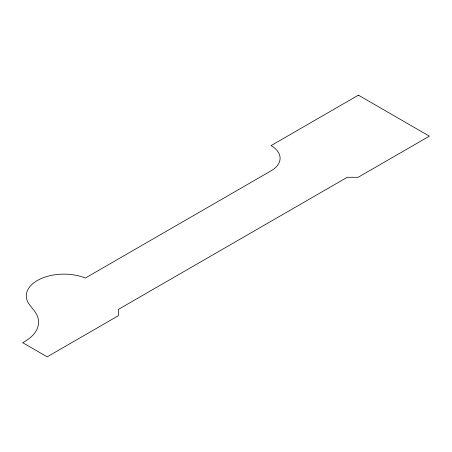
<?xml version="1.0" encoding="UTF-8"?>
<svg xmlns="http://www.w3.org/2000/svg" width="452" height="452" viewBox="0 0 452 452"><rect width="100%" height="100%" fill="white"/><g stroke="black" fill="none" stroke-linecap="round" stroke-linejoin="round"><path stroke-width="0.68" d="M358.413 95.169L271.047 145.612A30.889 17.831 0 0 1 271.047 170.833L85.394 278.02A37.663 21.747 0 0 0 39.861 279.172A37.663 21.747 0 0 0 29.595 304.806L34.414 310.999A47.279 27.295 0 0 1 22.6 342.644L47.172 356.831L118.418 315.694L118.418 309.394L347.232 177.286L358.153 177.286L429.4 136.154L358.413 95.169"/></g></svg>
